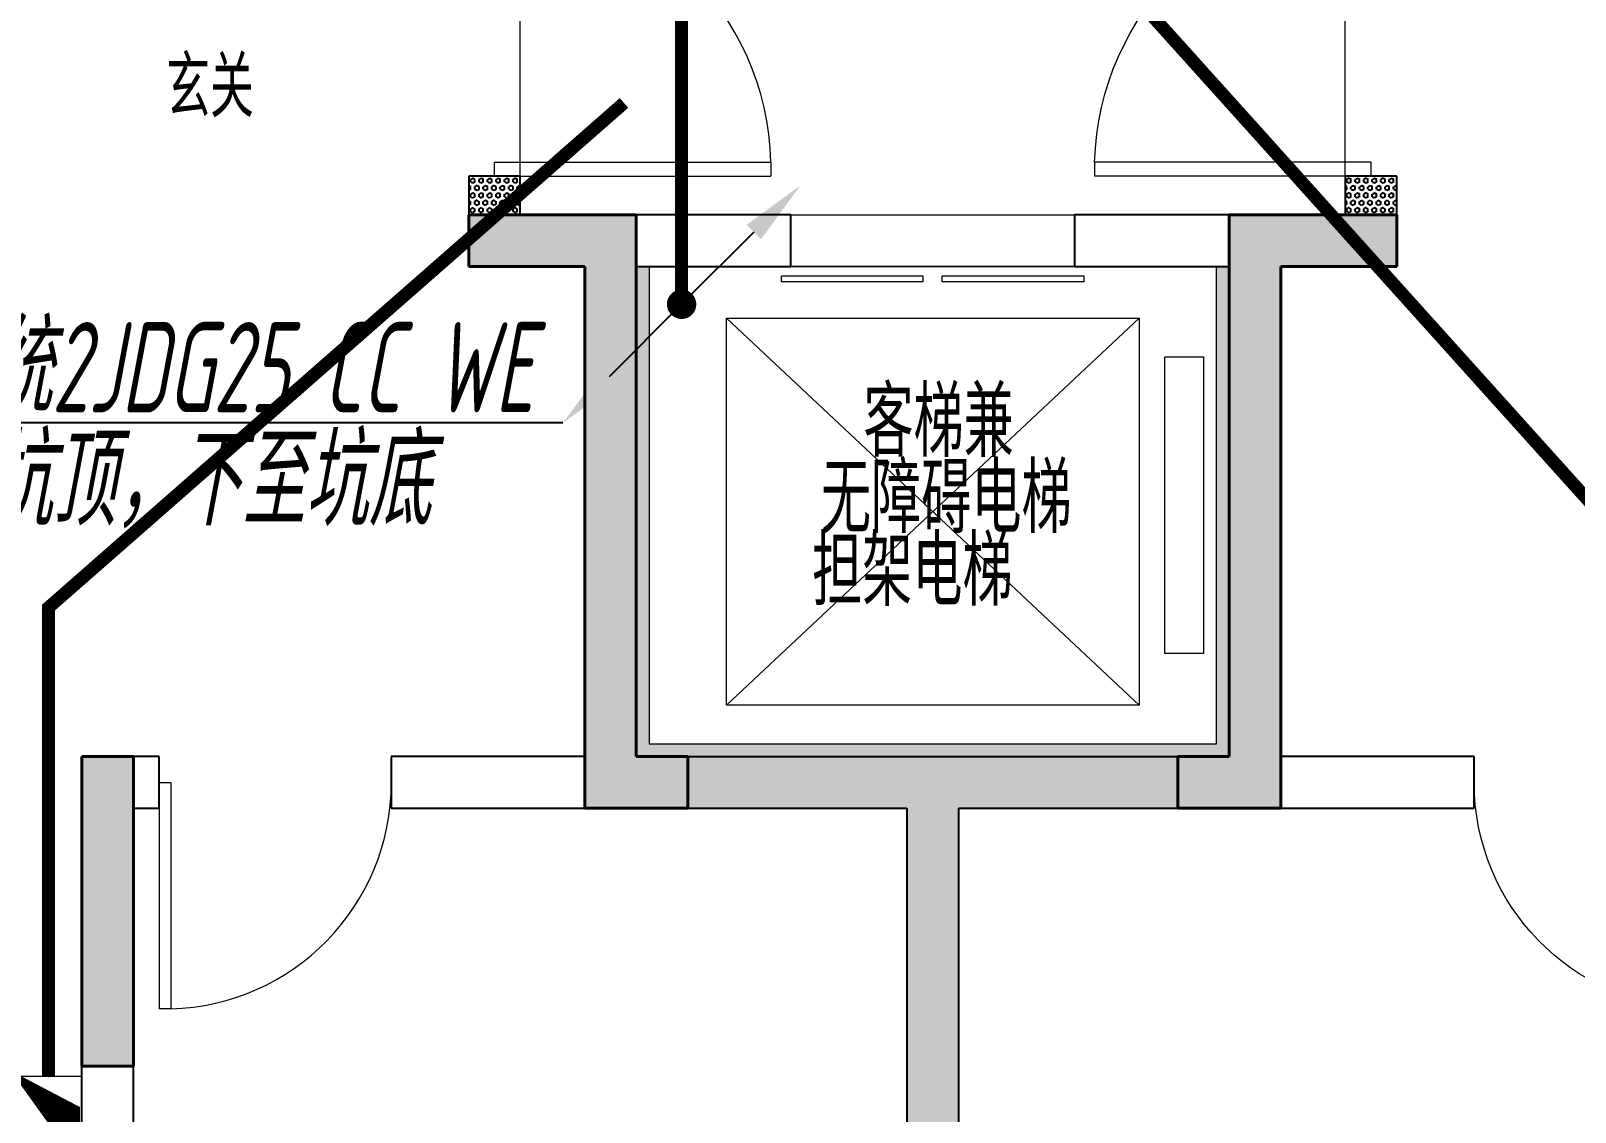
# Model space of a CAD drawing. Extents: x 3753737 to 4713801, y -857380 to 24339.
# Drawn here: x 4478251 to 4484240, y -737812 to -733620 of the extents above; entities that cross this region are included whole.
import ezdxf
from ezdxf.enums import TextEntityAlignment as Align

# ---------------------------------------------------------------- set-up
doc = ezdxf.new("R2010")
doc.units = 0
doc.header["$LTSCALE"] = 1000
doc.header["$MEASUREMENT"] = 0
doc.linetypes.add('DASH', pattern=[0.35, 0.25, -0.1])
doc.layers.get('0').update_dxf_attribs({"linetype": 'CONTINUOUS'})
for name, color, linetype in [('!!电气', 1, 'CONTINUOUS'), ('DIM-照明', 7, 'CONTINUOUS'), ('LWIRE', 4, 'CONTINUOUS'), ('WALL', 252, 'CONTINUOUS'), ('WIRE-安防', 4, 'CONTINUOUS'), ('WIRE-综合布线', 5, 'DASH'), ('保温', 6, 'CONTINUOUS')]:
    doc.layers.add(name, color=color, linetype=linetype)
for name, color, linetype, lineweight in [('3.5方案汇报，与郭总、侯月琴确定户型_t8$0$STAIR', 2, 'CONTINUOUS', 18), ('COLUMN', 252, 'CONTINUOUS', 40), ('EQUIP-消防', 3, 'CONTINUOUS', 20), ('PUB_HATCH', 8, 'CONTINUOUS', 9), ('PUB_TEXT', 7, 'CONTINUOUS', 20), ('WINDOW', 146, 'CONTINUOUS', 20), ('填充', 251, 'CONTINUOUS', 5)]:
    doc.layers.add(name, color=color, linetype=linetype, lineweight=lineweight)
doc.styles.add('HZTXT', font='gbeitc.shx', dxfattribs={"width": 0.8, "height": 400, "bigfont": 'hztxt.shx'})
doc.styles.get("Standard").update_dxf_attribs({"font": 'gbenor.shx', "bigfont": 'gbcbig.shx'})
pattern_1 = [(90, (0, 0), (-16.49778, 1.010197673501861e-15), [9.525, -19.05]), (210, (0, 0), (8.248889999999996, -14.28749658604684), [9.525, -19.05]), (150, (5.83238038093927e-16, 9.525), (-8.248890000000003, -14.28749658604684), [9.525, -19.05])]

# ---------------------------------------------------------------- blocks, each defined once
blk = doc.blocks.new('GFDGFSDFGD')
at = {"layer": 'PUB_HATCH'}
for points in [[(431966.5784036494, 370823.7242366532), (431316.5776486206, 370823.7237811558), (431316.5776486206, 370623.7235008508), (431766.5784036494, 370623.7242366532), (431766.5784024601, 368523.7281419866), (432166.5784024601, 368523.7281419866), (432166.5784024601, 368723.7281419866), (431966.5784025923, 368723.7281419866)], [(434266.5790002493, 370823.7242364994), (434266.5790013064, 368723.7281418327), (434066.5790014386, 368723.7281418327), (434066.5790014386, 368523.7281418327), (434466.5790014386, 368523.7281418327), (434466.5790002493, 370623.7242364994), (434916.5797552781, 370623.723500697), (434916.5797552781, 370823.7237810019)], [(429816.5903770567, 368723.7167772611), (429816.5903740046, 367523.7257142118), (430016.5903773749, 367523.7239627372), (430016.5903773351, 368723.7167773817)]]:
    blk.add_hatch(color=256, dxfattribs=at).paths.add_polyline_path(points)
at = {"layer": 'COLUMN', "color": 252}
for p, q in [((431966.5784036494, 370823.7242366532), (431316.5776486206, 370823.7237811558)), ((431316.5776486206, 370823.7237811558), (431316.5776486206, 370623.7235008508)), ((431966.5784025923, 368723.7281419866), (431966.5784036494, 370823.7242366532)), ((434266.5790002493, 370823.7242364994), (434266.5790013064, 368723.7281418327)), ((434916.5797552781, 370823.7237810019), (434266.5790002493, 370823.7242364994)), ((434916.5797552781, 370623.723500697), (434916.5797552781, 370823.7237810019)), ((431316.5776486206, 370623.7235008508), (431766.5784036494, 370623.7242366532)), ((431766.5784036494, 370623.7242366532), (431766.5784024601, 368523.7281419866)), ((434466.5790014386, 368523.7281418327), (434466.5790002493, 370623.7242364994)), ((434466.5790002493, 370623.7242364994), (434916.5797552781, 370623.723500697)), ((429816.5903770567, 368723.7167772611), (429816.5903740046, 367523.7257142118)), ((430016.5903773351, 368723.7167773817), (429816.5903770567, 368723.7167772611)), ((430016.5903773749, 367523.7239627372), (430016.5903773351, 368723.7167773817)), ((432166.5784024601, 368723.7281419866), (431966.5784025923, 368723.7281419866)), ((432166.5784024601, 368523.7281419866), (432166.5784024601, 368723.7281419866)), ((434266.5790013064, 368723.7281418327), (434066.5790014386, 368723.7281418327)), ((434066.5790014386, 368723.7281418327), (434066.5790014386, 368523.7281418327)), ((431766.5784024601, 368523.7281419866), (432166.5784024601, 368523.7281419866)), ((434066.5790014386, 368523.7281418327), (434466.5790014386, 368523.7281418327)), ((429816.5903740046, 367523.7257142118), (430016.5903773749, 367523.7239627372))]:
    blk.add_line(p, q, dxfattribs=at)
blk = doc.blocks.new('GDFGDGRD')
at = {"layer": '保温', "linetype": 'Continuous', "ltscale": 10}
h = blk.add_hatch(dxfattribs=at)
h.set_pattern_fill('HEX', color=251, scale=10, angle=90, style=0)
h.set_pattern_definition(pattern_1)
h.paths.add_polyline_path([(431316.5779582471, 370823.724846115), (431516.5779419378, 370823.724846115), (431516.676856265, 370973.7247405107), (431316.6768725742, 370973.7249371556)])
h = blk.add_hatch(dxfattribs=at)
h.set_pattern_fill('HEX', color=251, scale=10, angle=90, style=0)
h.set_pattern_definition(pattern_1)
h.paths.add_polyline_path([(434916.5794610044, 370823.724846115), (434716.5794773137, 370823.724846115), (434716.4805629865, 370973.7247405107), (434916.4805466773, 370973.7249371556)])
h = blk.add_hatch(dxfattribs=at)
h.set_pattern_fill('HEX', color=251, scale=10, angle=90, style=0)
h.set_pattern_definition([(90, (-70765.89117912838, -151624.7360933621), (-16.49778, 1.010197673501861e-15), [9.525, -19.05]), (210, (-70765.89117912838, -151624.7360933621), (8.248889999999996, -14.28749658604684), [9.525, -19.05]), (150, (-70765.89117912838, -151615.2110933621), (-8.248890000000003, -14.28749658604684), [9.525, -19.05])])
h.paths.add_polyline_path([(434066.5790224251, 368523.7248330163), (434066.5789810187, 368723.7248300065), (432166.5783829462, 368723.7248300508), (432166.5784243525, 368523.7248330605)])
h = blk.add_hatch(dxfattribs=at)
h.set_pattern_fill('HEX', color=251, scale=10, angle=90, style=0)
h.set_pattern_definition([(90, (-70765.89117912838, -152124.7360933621), (-16.49778, 1.010197673501861e-15), [9.525, -19.05]), (210, (-70765.89117912838, -152124.7360933621), (8.248889999999996, -14.28749658604684), [9.525, -19.05]), (150, (-70765.89117912838, -152115.2110933621), (-8.248890000000003, -14.28749658604684), [9.525, -19.05])])
h.paths.add_polyline_path([(433016.677671614, 363923.7248245182), (433216.6776553047, 363923.7248245182), (433216.6776158109, 368523.7247332072), (433016.6776321201, 368523.7249298521)])
blk = doc.blocks.new('$DorLib2D$00000001')
for p, q in [((0.45, 0.9750000000000001), (0.5000000000000002, 0.9750000000000001)), ((0.45, 0), (0.45, 0.9750000000000001)), ((0.5, 0), (0.5, 0.9750000000000001)), ((0.5, 0), (0.45, 0))]:
    blk.add_line(p, q)
at = {"lineweight": 13}
blk.add_arc((0.475, 0), 0.975, 91.4692835813538, 180, dxfattribs=at)
blk = doc.blocks.new('$DORLIB2D$00000127')
at = {"color": 0}
for points in [[(-0.5333333333328483, 0.7948983154366971), (-0.5333333333328483, 0.690405644187237)], [(-0.0333333333328483, 0.7948983154366971), (-0.5333333333328483, 0.7948983154366971)], [(-0.0333333333328483, 0.7948983154366971), (-0.0333333333328483, 0.690405644187237)], [(0.5333333333328483, 0.7948983154366971), (0.0333333333328483, 0.7948983154366971)], [(0.0333333333328483, 0.7948983154366971), (0.0333333333328483, 0.690405644187237)], [(0.5333333333328483, 0.7948983154366971), (0.5333333333328483, 0.690405644187237)], [(-0.0333333333328483, 0.690405644187237), (-0.5333333333328483, 0.690405644187237)], [(0.5333333333328483, 0.690405644187237), (0.0333333333328483, 0.690405644187237)], [(0.5, 0.4999999999999858), (-0.5, 0.4999999999999858)]]:
    blk.add_lwpolyline(points, dxfattribs=at)
blk = doc.blocks.new('A$C5F341E43')
at = {"layer": '填充'}
h = blk.add_hatch(dxfattribs=at)
h.set_pattern_fill('隔热材料02', color=252, scale=100, style=0)
h.set_pattern_definition([(0, (-1161708.39732674, -603838.6308048879), (0, 50), []), (0, (-1161708.39732674, -603821.9643048878), (0, 50), []), (270, (-1161664.65582674, -603813.333054888), (50, -9.184850993605149e-15), [5.01775, -44.98225]), (270, (-1161702.11457674, -603813.333054888), (50, -9.184850993605149e-15), [5.01775, -44.98225]), (90, (-1161676.60282674, -603847.262054888), (-50, 3.061616997868383e-15), [5.01775, -44.98225]), (90, (-1161690.16782674, -603847.262054888), (-50, 3.061616997868383e-15), [5.01775, -44.98225]), (180, (-1161658.37307674, -603855.2975548877), (-6.123233995736766e-15, -50), [50.02425, 0.02425]), (135, (-1161672.33032674, -603852.7888048877), (2.775557561562891e-15, 49.99987405109137), [4.268000000000001, -66.44274999999999]), (116.56505, (-1161625.348326739, -603849.770804888), (0.0001128305918363104, 49.99993342107836), [2.804999999999993, -108.9984999999998]), (116.56505, (-1161675.348326739, -603849.770804888), (0.0001128305918363104, 49.99993342107836), [2.804999999999993, -108.9984999999998]), (153.43495, (-1161617.31282674, -603855.2975548877), (-0.0001128305918057793, 49.99993342107837), [5.609999999999999, -106.1935]), (153.43495, (-1161667.31282674, -603855.2975548877), (-0.0001128305918057793, 49.99993342107837), [5.609999999999999, -106.1935]), (63.43495000000001, (-1161626.60282674, -603842.2443048878), (-0.0001128305918307593, 49.99993342107837), [26.714, -85.0895]), (63.43495000000001, (-1161676.60282674, -603842.2443048878), (-0.0001128305918307593, 49.99993342107837), [26.714, -85.0895]), (116.56505, (-1161614.65582674, -603813.333054888), (0.0001128305918363104, 49.99993342107836), [2.804999999999993, -108.9984999999998]), (116.56505, (-1161664.65582674, -603813.333054888), (0.0001128305918363104, 49.99993342107836), [2.804999999999993, -108.9984999999998]), (135, (-1161665.91032674, -603810.8243048879), (2.775557561562891e-15, 49.99987405109137), [4.268000000000001, -66.44274999999999]), (153.43495, (-1161618.928326739, -603807.8063048878), (-0.0001128305918057793, 49.99993342107837), [5.609999999999999, -106.1935]), (153.43495, (-1161668.928326739, -603807.8063048878), (-0.0001128305918057793, 49.99993342107837), [5.609999999999999, -106.1935]), (45, (-1161700.860076739, -603810.8243048879), (0, 49.99987405109137), [4.268000000000001, -66.44274999999999]), (63.43495000000001, (-1161652.11457674, -603813.333054888), (-0.0001128305918307593, 49.99993342107837), [2.805, -108.9985]), (63.43495000000001, (-1161702.11457674, -603813.333054888), (-0.0001128305918307593, 49.99993342107837), [2.805, -108.9985]), (26.56505, (-1161647.84232674, -603807.8063048878), (0.0001128305918307593, 49.99993342107837), [5.609999999999999, -106.1935]), (26.56505, (-1161697.84232674, -603807.8063048878), (0.0001128305918307593, 49.99993342107837), [5.609999999999999, -106.1935]), (116.56505, (-1161640.16782674, -603842.2443048878), (0.0001128305918363104, 49.99993342107836), [26.71399999999995, -85.0894999999998]), (116.56505, (-1161690.16782674, -603842.2443048878), (0.0001128305918363104, 49.99993342107836), [26.71399999999995, -85.0894999999998]), (45, (-1161694.44007674, -603852.7888048877), (0, 49.99987405109137), [4.268000000000001, -66.44274999999999]), (63.43495000000001, (-1161641.42207674, -603849.770804888), (-0.0001128305918307593, 49.99993342107837), [2.805, -108.9985]), (63.43495000000001, (-1161691.42207674, -603849.770804888), (-0.0001128305918307593, 49.99993342107837), [2.805, -108.9985]), (26.56505, (-1161649.45782674, -603855.2975548877), (0.0001128305918307593, 49.99993342107837), [5.609999999999999, -106.1935]), (26.56505, (-1161699.45782674, -603855.2975548877), (0.0001128305918307593, 49.99993342107837), [5.609999999999999, -106.1935])])
h.paths.add_polyline_path([(13600.00000229292, 6799.999998826184), (13650.00000229292, 6799.999998824554), (13650.00000222493, 4899.999998804415), (11350.00000221562, 4899.999998822343), (11350.00000218954, 6799.999998825719), (11400.00000218954, 6799.999998824904), (11400.00000221469, 4949.999998819432), (13600.00000222679, 4949.99999880488)])
at = {"layer": '3.5方案汇报，与郭总、侯月琴确定户型_t8$0$STAIR', "color": 252}
for p, q in [((13300.00029886514, 6599.999998813961), (11700.00029886421, 5099.999998815358)), ((11700.00029886421, 6599.999998813961), (13300.00029886514, 5099.999998815358))]:
    blk.add_line(p, q, dxfattribs=at)
for points in [[(11700.00029886421, 5099.999998815358), (11700.00029886421, 6599.999998813961), (13300.00029886514, 6599.999998813961), (13300.00029886514, 5099.999998815358)], [(13400.00029885489, 5299.999998930842), (13400.00029885489, 6449.999998931307), (13550.00029885769, 6449.999998931307), (13550.00029885769, 5299.999998930842)]]:
    blk.add_lwpolyline(points, close=True, dxfattribs=at)
at = {"layer": 'WALL', "color": 252}
for p, q in [((10899.99924722093, 7150.000006155232), (10699.99924722093, 7150.000006122169)), ((10699.99924722093, 7150.000006122169), (10699.99924727879, 6799.999998823042)), ((10899.99924724572, 6999.999998823042), (10899.99924722093, 7150.000006155232)), ((14300.00076178123, 7150.000006122152), (14100.00076178123, 7150.000006155213)), ((14100.00076178123, 7150.000006155213), (14100.00076175644, 6999.999998837177)), ((14300.00076172337, 6799.999998845233), (14300.00076178123, 7150.000006122152)), ((10899.99924724572, 6999.999998823042), (11250.00000222493, 6999.999998823041)), ((11950.00029886514, 6999.999998823045), (11250.00000222493, 6999.999998823041)), ((11950.00029886514, 6799.999998823035), (11950.00029886514, 6999.999998823045)), ((13750.00000222446, 6999.999998823041), (13050.00029886514, 6999.999998823045)), ((13050.00029886514, 6999.999998823045), (13050.00029886514, 6799.999998823035)), ((13750.0000067732, 6999.999998823041), (14100.00076175644, 6999.999998837177)), ((10699.99924727879, 6799.999998823042), (11150.00000233988, 6799.999998823042)), ((11150.00000452397, 4899.999998848947), (11150.00000233988, 6799.999998823042)), ((11350.00000452397, 4899.99999882919), (11350.00000233988, 6799.999998823038)), ((11350.00000233988, 6799.999998823038), (11950.00029886514, 6799.999998823035)), ((13050.00029886514, 6799.999998823035), (13650.00000222446, 6799.999998823038)), ((13650.00000222446, 6799.999998823038), (13650.00000222446, 4899.999998823511)), ((13850.00000222446, 6799.999998827071), (13850.00000222446, 4899.999998848952)), ((13850.00000222446, 6799.999998827071), (14300.00076172337, 6799.999998845233)), ((9199.99999927186, 1899.999998886351), (9199.999999639735, 4899.999998886433)), ((9499.999999789106, 4899.999998880665), (9199.999999639735, 4899.999998886433)), ((9499.999999785261, 4699.999998880663), (9499.999999789106, 4899.999998880665)), ((11150.00000452397, 4899.999998848947), (10399.99999978912, 4899.999998863364)), ((10399.99999978912, 4899.999998863364), (10399.99999978527, 4699.999998863362)), ((11350.00000452397, 4899.99999882919), (12500.00000677749, 4899.999998826301)), ((12500.00000677748, 4899.999998826301), (13650.00000222446, 4899.999998823511)), ((14600.00000466029, 4899.999998863368), (13850.00000222446, 4899.999998848952)), ((14600.00000466413, 4699.999998863366), (14600.00000466029, 4899.999998863368)), ((9399.999999259599, 1799.999998872246), (9399.99999961521, 4699.999998882588)), ((9399.99999961521, 4699.999998882588), (9499.999999785261, 4699.999998880663)), ((10399.99999978527, 4699.999998863362), (11250.000004637, 4699.999998847023)), ((11250.00000222282, 4699.999998829444), (12400.00000677723, 4699.99999882655)), ((12400.00000677723, 4699.99999882655), (12400.00000677723, 99.99999180436137)), ((12600.00000677723, 4699.999998826057), (12600.00000677724, 99.99999180436136)), ((12600.00000677723, 4699.999998826057), (13750.00000222422, 4699.999998823274)), ((13749.99999981193, 4699.999998847023), (14600.00000466413, 4699.999998863366))]:
    blk.add_line(p, q, dxfattribs=at)
at = {"layer": 'WINDOW', "color": 252}
for p, q in [((10899.99924722093, 7150.000006155228), (10899.99924703909, 8250.000006155227)), ((14100.00076178124, 7150.000006155228), (14100.00076196308, 8250.000006155227)), ((11950.00029886514, 6999.999998823041), (13050.00029886514, 6999.999998823041)), ((11950.00029886514, 6799.999998823041), (13050.00029886514, 6799.999998823041))]:
    blk.add_line(p, q, dxfattribs=at)
at = {"layer": '填充', "color": 252}
blk.add_lwpolyline([(13600.00000229292, 6799.999998826184), (13650.00000229292, 6799.999998824554), (13650.00000222493, 4899.999998804415), (11350.00000221562, 4899.999998822343), (11350.00000218954, 6799.999998825719), (11400.00000218954, 6799.999998824904), (11400.00000221469, 4949.999998819432), (13600.00000222679, 4949.99999880488)], close=True, dxfattribs=at)
at = {"color": 252}
for name, p in [('GFDGFSDFGD', (-420616.5786992437, -363823.7248326879)), ('GDFGDGRD', (-420616.5787028493, -363823.7248327102))]:
    blk.add_blockref(name, p, dxfattribs=at)
at = {"layer": 'WINDOW', "color": 252}
for p, xscale, yscale, zscale, rotation in [((10799.99924713001, 7700.000006138697), -1100, -1100, -1100, 90.00000000947153), ((14200.00076187216, 7700.000006138697), -1100, 1100, -1100, 89.99999999052845), ((9949.999999787193, 4799.999998872013), 900, 900, 900, 179.9999999988986), ((15050.0000046622, 4799.999998872013), 900, -900, 900, 1.101422729913818e-09)]:
    blk.add_blockref('$DorLib2D$00000001', p, dxfattribs=dict(at, xscale=xscale, yscale=yscale, zscale=zscale, rotation=rotation))
at = {"layer": 'WINDOW', "color": 252, "xscale": 1100, "yscale": -200, "zscale": 1100}
blk.add_blockref('$DORLIB2D$00000127', (12500.00029886514, 6899.999998823041), dxfattribs=at)
at = {"layer": 'PUB_TEXT', "color": 252}
for s, height, p in [('玄关', 236.3120567375886, (9526.67749737855, 7377.796282881172)), ('客梯兼', 270.0709219858156, (12230.87952017877, 6062.080802730052)), ('无障碍电梯', 270.0709219858156, (12066.31061228365, 5766.310634818627)), ('担架电梯', 270.0709219858156, (12031.87677183654, 5484.751919856295))]:
    blk.add_text(s, height=height, dxfattribs=at).set_placement(p)
blk = doc.blocks.new('$equip$00002771')
for p, q in [((-0.6500000000087311, 0.6500000000014552), (-0.6500000000087311, 0)), ((0.6500000000087311, 0.6500000000014552), (-0.6500000000087311, 0.6500000000014552)), ((0.6500000000087311, 0), (0.6500000000087311, 0.6500000000014552)), ((-0.6500000000087311, 0), (0.6500000000087311, 0))]:
    blk.add_line(p, q)
at = {"const_width": 0.04}
blk.add_lwpolyline([(-0.6500000000087311, 0.6500000000014552), (-0.6500000000087311, 0), (0.6500000000087311, 0), (0.6500000000087311, 0.6500000000014552), (-0.6500000000087311, 0.6500000000014552), (-0.6500000000087311, 0)], dxfattribs=at)
for p in [(0, 0.6500000000014552), (-0.6500000000087311, 0.3250000000007276), (0.6500000000087311, 0.3250000000007276), (0, 0)]:
    blk.add_point(p)
at = {"color": 7}
blk.add_attdef('$TEXT$', text='', height=0.4, dxfattribs=at).set_placement((0.006237997862626798, 0.3429758970196417), align=Align.MIDDLE_CENTER)
at = {"color": 7, "flags": 1}
for tag, height, p in [('B', 0.4, (0.9046029297314817, 0.2456043182446592)), ('A', 2e-05, (0, 0))]:
    blk.add_attdef(tag, text='', height=height, dxfattribs=at).set_placement(p, align=Align.MIDDLE_CENTER)
blk = doc.blocks.new('$TelecSys$00000080')
for p, q in [((-0.7000000000007276, -0.7000000000007276), (0, 0)), ((0.1041666666678793, 0.1041666666660603), (0.1041666666678793, 0.1041666666660603)), ((-0.1041666666678793, -0.1041666666660603), (-0.1041666666678793, -0.1041666666660603))]:
    blk.add_line(p, q)
at = {"const_width": 0.1425}
blk.add_lwpolyline([(0.07125000000087311, 0, 1), (-0.07125000000087311, 0, 1)], format="xyb", close=True, dxfattribs=at)
blk.add_solid([(-0.6300000000010186, -0.7700000000004366), (-0.7700000000004366, -0.6299999999991996), (-1.150000000001455, -1.149999999999636)])
at = {"width": 0.8, "flags": 9}
blk.add_attdef('A', (0, 0), '', height=2e-05, rotation=180, dxfattribs=at)
blk = doc.blocks.new('$TelecSys$00000079')
for p, q in [((0.7000000000007276, 0.7000000000007276), (0, 0)), ((0.1041666666678793, 0.1041666666660603), (0.1041666666678793, 0.1041666666660603)), ((-0.1041666666678793, -0.1041666666660603), (-0.1041666666678793, -0.1041666666660603))]:
    blk.add_line(p, q)
at = {"const_width": 0.1425}
blk.add_lwpolyline([(-0.07125000000087311, 0, 1), (0.07125000000087311, 0, 1)], format="xyb", close=True, dxfattribs=at)
blk.add_solid([(0.6300000000010186, 0.7700000000004366), (0.7700000000004366, 0.6299999999991996), (1.150000000001455, 1.149999999999636)])
at = {"width": 0.8, "flags": 9}
blk.add_attdef('A', (0, 0), '', height=2e-05, dxfattribs=at)

msp = doc.modelspace()

# ---------------------------------------------------------------- linework, layer by layer
at = {"layer": '!!电气'}
msp.add_line((4480314.389283666, -735140.1456280015), (4476860.742988421, -735140.1456280015), dxfattribs=at)
at = {"layer": 'WIRE-安防', "color": 6, "const_width": 50}
msp.add_lwpolyline([(4480774.389283666, -733122.2931417746), (4480774.389283666, -734680.1456280018)], dxfattribs=at)
at = {"layer": 'WIRE-综合布线', "color": 4, "const_width": 50}
for points in [[(4485178.632375814, -737673.7728241531), (4485178.632375814, -736426.4042467463), (4482392.927504716, -733332.6408897659), (4481198.123117121, -733332.6408897659)], [(4480551.038754635, -733899.723072953), (4478318.631776994, -735856.1267446133), (4478318.631776994, -737673.7728241531)]]:
    msp.add_lwpolyline(points, dxfattribs=at)

# ---------------------------------------------------------------- block references
at = {"layer": '!!电气'}
msp.add_blockref('A$C5F341E43', (4469248.63177754, -741333.7728230425), dxfattribs=at)
at = {"layer": 'EQUIP-消防', "color": 6}
ref = msp.add_blockref('$equip$00002771', (4478448.631776995, -737933.7728241559), dxfattribs=dict(at, xscale=400, yscale=400, zscale=400, rotation=90.00000000024009))
ref.add_attrib('$TEXT$', 'RD', dxfattribs={"layer": '0', "color": 7, "height": 160}).set_placement((4478311.441418188, -737931.2776250115), align=Align.MIDDLE_CENTER)
at = {"layer": 'LWIRE', "xscale": 400, "yscale": 400, "zscale": 400}
for name in ['$TelecSys$00000079', '$TelecSys$00000080']:
    msp.add_blockref(name, (4480774.389283666, -734680.1456280018), dxfattribs=at)

# ---------------------------------------------------------------- texts
at = {"layer": 'DIM-照明', "color": 7, "style": 'HZTXT', "width": 0.7}
for s, p in [('五方对讲系统2JDG25 CC WE', (4476861.321530044, -735099.1664500793)), ('上至轿厢、坑顶，下至坑底', (4476861.321530044, -735537.7530169727))]:
    msp.add_text(s, height=350, rotation=359.9999999999923, dxfattribs=at).set_placement(p)

doc.saveas('drawing.dxf')
